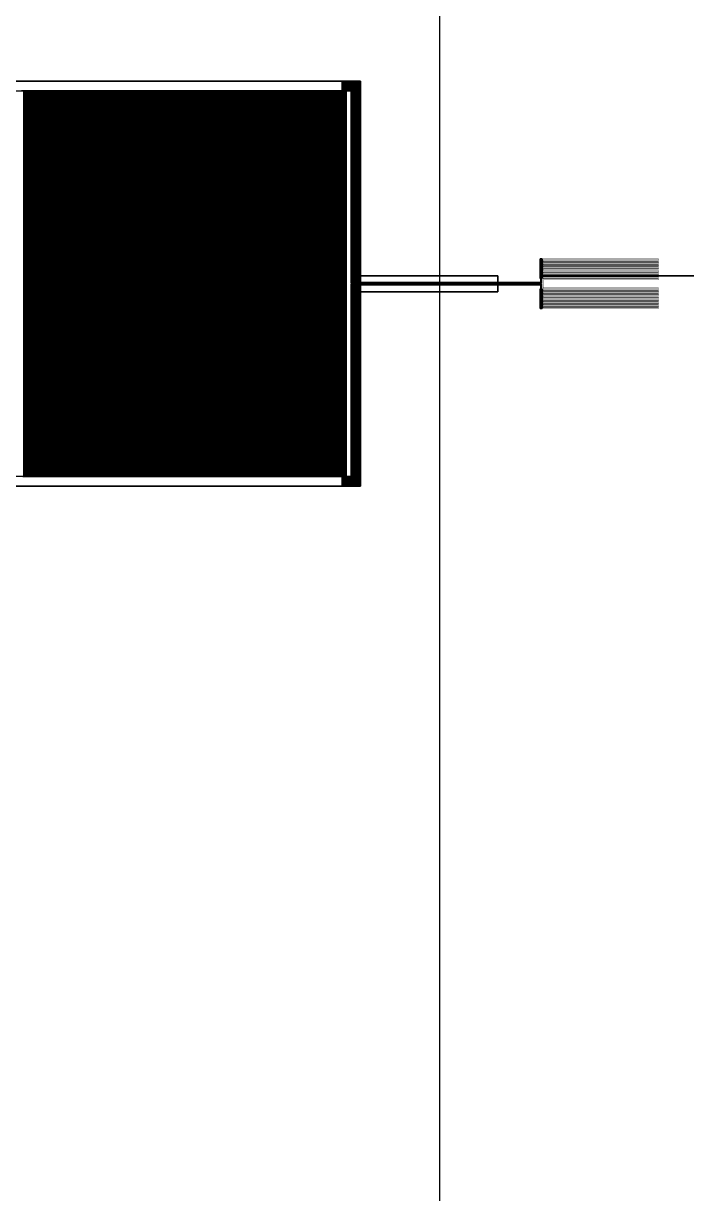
# Model space of a CAD drawing. Extents: x -11215 to 11250, y -11250 to 11250.
# Drawn here: x 3420 to 5144, y -6362 to -3324 of the extents above; entities that cross this region are included whole.
import ezdxf

# ---------------------------------------------------------------- set-up
doc = ezdxf.new("R2010")
doc.units = 0
doc.layers.get('0').update_dxf_attribs({"linetype": 'CONTINUOUS'})
doc.layers.add('CIF_ALUMINUM', color=7, linetype='CONTINUOUS')
doc.layers.add('CIF_NbWiring', color=7, linetype='CONTINUOUS')

# ---------------------------------------------------------------- blocks, each defined once
blk = doc.blocks.new('MS-Caps')
at = {"layer": 'CIF_NbWiring'}
for points in [[(288, -3549.75), (294, -3549.75), (294, -4549.75), (296, -4549.75), (296, -3549.75), (302, -3549.75), (302, -4549.75), (304, -4549.75), (304, -3549.75), (310, -3549.75), (310, -4549.75), (312, -4549.75), (312, -3549.75), (318, -3549.75), (318, -4549.75), (320, -4549.75), (320, -3549.75), (326, -3549.75), (326, -4549.75), (328, -4549.75), (328, -3549.75), (334, -3549.75), (334, -4549.75), (336, -4549.75), (336, -3549.75), (342, -3549.75), (342, -4549.75), (344, -4549.75), (344, -3549.75), (350, -3549.75), (350, -4549.75), (352, -4549.75), (352, -3549.75), (358, -3549.75), (358, -4549.75), (360, -4549.75), (360, -3549.75), (366, -3549.75), (366, -4549.75), (368, -4549.75), (368, -3549.75), (374, -3549.75), (374, -4549.75), (376, -4549.75), (376, -3549.75), (382, -3549.75), (382, -4549.75), (384, -4549.75), (384, -3549.75), (390, -3549.75), (390, -4549.75), (392, -4549.75), (392, -3549.75), (398, -3549.75), (398, -4549.75), (400, -4549.75), (400, -3549.75), (406, -3549.75), (406, -4549.75), (408, -4549.75), (408, -3549.75), (414, -3549.75), (414, -4549.75), (416, -4549.75), (416, -3549.75), (422, -3549.75), (422, -4549.75), (424, -4549.75), (424, -3549.75), (430, -3549.75), (430, -4549.75), (432, -4549.75), (432, -3549.75), (438, -3549.75), (438, -4549.75), (440, -4549.75), (440, -3549.75), (446, -3549.75), (446, -4549.75), (448, -4549.75), (448, -3549.75), (454, -3549.75), (454, -4549.75), (456, -4549.75), (456, -3549.75), (462, -3549.75), (462, -4549.75), (464, -4549.75), (464, -3549.75), (470, -3549.75), (470, -4549.75), (472, -4549.75), (472, -3549.75), (478, -3549.75), (478, -4549.75), (480, -4549.75), (480, -3549.75), (486, -3549.75), (486, -4549.75), (488, -4549.75), (488, -3549.75), (494, -3549.75), (494, -4549.75), (496, -4549.75), (496, -3549.75), (502, -3549.75), (502, -4549.75), (504, -4549.75), (504, -3549.75), (510, -3549.75), (510, -4549.75), (512, -4549.75), (512, -3549.75), (518, -3549.75), (518, -4549.75), (520, -4549.75), (520, -3549.75), (526, -3549.75), (526, -4549.75), (528, -4549.75), (528, -3549.75), (534, -3549.75), (534, -4549.75), (536, -4549.75), (536, -3549.75), (542, -3549.75), (542, -4549.75), (544, -4549.75), (544, -3549.75), (550, -3549.75), (550, -4549.75), (552, -4549.75), (552, -3549.75), (558, -3549.75), (558, -4549.75), (560, -4549.75), (560, -3549.75), (566, -3549.75), (566, -4549.75), (568, -4549.75), (568, -3549.75), (574, -3549.75), (574, -4549.75), (576, -4549.75), (576, -3549.75), (582, -3549.75), (582, -4549.75), (584, -4549.75), (584, -3549.75), (590, -3549.75), (590, -4549.75), (592, -4549.75), (592, -3549.75), (598, -3549.75), (598, -4549.75), (600, -4549.75), (600, -3549.75), (606, -3549.75), (606, -4549.75), (608, -4549.75), (608, -3549.75), (614, -3549.75), (614, -4549.75), (616, -4549.75), (616, -3549.75), (622, -3549.75), (622, -4549.75), (624, -4549.75), (624, -3549.75), (630, -3549.75), (630, -4549.75), (632, -4549.75), (632, -3549.75), (638, -3549.75), (638, -4549.75), (640, -4549.75), (640, -3549.75), (646, -3549.75), (646, -4549.75), (648, -4549.75), (648, -3549.75), (654, -3549.75), (654, -4549.75), (656, -4549.75), (656, -3549.75), (662, -3549.75), (662, -4549.75), (664, -4549.75), (664, -3549.75), (670, -3549.75), (670, -4549.75), (672, -4549.75), (672, -3549.75), (678, -3549.75), (678, -4549.75), (680, -4549.75), (680, -3549.75), (686, -3549.75), (686, -4549.75), (688, -4549.75), (688, -3549.75), (694, -3549.75), (694, -4549.75), (696, -4549.75), (696, -3549.75), (702, -3549.75), (702, -4549.75), (704, -4549.75), (704, -3549.75), (710, -3549.75), (710, -4549.75), (712, -4549.75), (712, -3549.75), (718, -3549.75), (718, -4549.75), (720, -4549.75), (720, -3549.75), (726, -3549.75), (726, -4549.75), (728, -4549.75), (728, -3549.75), (734, -3549.75), (734, -4549.75), (736, -4549.75), (736, -3549.75), (742, -3549.75), (742, -4549.75), (744, -4549.75), (744, -3549.75), (750, -3549.75), (750, -4549.75), (752, -4549.75), (752, -3549.75), (758, -3549.75), (758, -4549.75), (760, -4549.75), (760, -3549.75), (766, -3549.75), (766, -4549.75), (768, -4549.75), (768, -3549.75), (774, -3549.75), (774, -4549.75), (776, -4549.75), (776, -3549.75), (782, -3549.75), (782, -4549.75), (784, -4549.75), (784, -3549.75), (790, -3549.75), (790, -4549.75), (792, -4549.75), (792, -3549.75), (798, -3549.75), (798, -4549.75), (800, -4549.75), (800, -3549.75), (806, -3549.75), (806, -4549.75), (808, -4549.75), (808, -3549.75), (814, -3549.75), (814, -4549.75), (816, -4549.75), (816, -3549.75), (822, -3549.75), (822, -4549.75), (824, -4549.75), (824, -3549.75), (830, -3549.75), (830, -4549.75), (832, -4549.75), (832, -3549.75), (838, -3549.75), (838, -4549.75), (840, -4549.75), (840, -3549.75), (846, -3549.75), (846, -4549.75), (848, -4549.75), (848, -3549.75), (854, -3549.75), (854, -4549.75), (856, -4549.75), (856, -3549.75), (862, -3549.75), (862, -4549.75), (864, -4549.75), (864, -3549.75), (870, -3549.75), (870, -4549.75), (872, -4549.75), (872, -3549.75), (878, -3549.75), (878, -4549.75), (880, -4549.75), (880, -3549.75), (886, -3549.75), (886, -4549.75), (888, -4549.75), (888, -3549.75), (894, -3549.75), (894, -4549.75), (896, -4549.75), (896, -3549.75), (902, -3549.75), (902, -4549.75), (904, -4549.75), (904, -3549.75), (910, -3549.75), (910, -4549.75), (912, -4549.75), (912, -3549.75), (918, -3549.75), (918, -4549.75), (920, -4549.75), (920, -3549.75), (926, -3549.75), (926, -4549.75), (928, -4549.75), (928, -3549.75), (934, -3549.75), (934, -4549.75), (936, -4549.75), (936, -3549.75), (942, -3549.75), (942, -4549.75), (944, -4549.75), (944, -3549.75), (950, -3549.75), (950, -4549.75), (952, -4549.75), (952, -3549.75), (958, -3549.75), (958, -4549.75), (960, -4549.75), (960, -3549.75), (966, -3549.75), (966, -4549.75), (968, -4549.75), (968, -3549.75), (974, -3549.75), (974, -4549.75), (976, -4549.75), (976, -3549.75), (982, -3549.75), (982, -4549.75), (984, -4549.75), (984, -3549.75), (990, -3549.75), (990, -4549.75), (992, -4549.75), (992, -3549.75), (998, -3549.75), (998, -4549.75), (1000, -4549.75), (1000, -3549.75), (1006, -3549.75), (1006, -4549.75), (1008, -4549.75), (1008, -3549.75), (1014, -3549.75), (1014, -4549.75), (1016, -4549.75), (1016, -3549.75), (1022, -3549.75), (1022, -4549.75), (1024, -4549.75), (1024, -3549.75), (1030, -3549.75), (1030, -4549.75), (1032, -4549.75), (1032, -3549.75), (1038, -3549.75), (1038, -4549.75), (1040, -4549.75), (1040, -3549.75), (1046, -3549.75), (1046, -4549.75), (1048, -4549.75), (1048, -3549.75), (1054, -3549.75), (1054, -4549.75), (1056, -4549.75), (1056, -3549.75), (1062, -3549.75), (1062, -4549.75), (1064, -4549.75), (1064, -3549.75), (1070, -3549.75), (1070, -4549.75), (1072, -4549.75), (1072, -3549.75), (1078, -3549.75), (1078, -4549.75), (1080, -4549.75), (1080, -3549.75), (1086, -3549.75), (1086, -4549.75), (1088, -4549.75), (1088, -3549.75), (1094, -3549.75), (1094, -4549.75), (1096, -4549.75), (1096, -3549.75), (1102, -3549.75), (1102, -4549.75), (1104, -4549.75), (1104, -3549.75), (1110, -3549.75), (1110, -4549.75), (1112, -4549.75), (1112, -3549.75), (1118, -3549.75), (1118, -4549.75), (1120, -4549.75), (1120, -3549.75), (1126, -3549.75), (1126, -4549.75), (1128, -4549.75), (1128, -3549.75), (1144.5, -3549.75), (1144.5, -4049.5), (1169.5, -4049.5), (1169.5, -3524.75), (212, -3524.75)], [(-870, -4576.25), (1169.5, -4576.25), (1169.5, -4051.5), (1144.5, -4051.5), (1144.5, -4551.25), (1132, -4551.25), (1132, -3551.25), (1130, -3551.25), (1130, -4551.25), (1124, -4551.25), (1124, -3551.25), (1122, -3551.25), (1122, -4551.25), (1116, -4551.25), (1116, -3551.25), (1114, -3551.25), (1114, -4551.25), (1108, -4551.25), (1108, -3551.25), (1106, -3551.25), (1106, -4551.25), (1100, -4551.25), (1100, -3551.25), (1098, -3551.25), (1098, -4551.25), (1092, -4551.25), (1092, -3551.25), (1090, -3551.25), (1090, -4551.25), (1084, -4551.25), (1084, -3551.25), (1082, -3551.25), (1082, -4551.25), (1076, -4551.25), (1076, -3551.25), (1074, -3551.25), (1074, -4551.25), (1068, -4551.25), (1068, -3551.25), (1066, -3551.25), (1066, -4551.25), (1060, -4551.25), (1060, -3551.25), (1058, -3551.25), (1058, -4551.25), (1052, -4551.25), (1052, -3551.25), (1050, -3551.25), (1050, -4551.25), (1044, -4551.25), (1044, -3551.25), (1042, -3551.25), (1042, -4551.25), (1036, -4551.25), (1036, -3551.25), (1034, -3551.25), (1034, -4551.25), (1028, -4551.25), (1028, -3551.25), (1026, -3551.25), (1026, -4551.25), (1020, -4551.25), (1020, -3551.25), (1018, -3551.25), (1018, -4551.25), (1012, -4551.25), (1012, -3551.25), (1010, -3551.25), (1010, -4551.25), (1004, -4551.25), (1004, -3551.25), (1002, -3551.25), (1002, -4551.25), (996, -4551.25), (996, -3551.25), (994, -3551.25), (994, -4551.25), (988, -4551.25), (988, -3551.25), (986, -3551.25), (986, -4551.25), (980, -4551.25), (980, -3551.25), (978, -3551.25), (978, -4551.25), (972, -4551.25), (972, -3551.25), (970, -3551.25), (970, -4551.25), (964, -4551.25), (964, -3551.25), (962, -3551.25), (962, -4551.25), (956, -4551.25), (956, -3551.25), (954, -3551.25), (954, -4551.25), (948, -4551.25), (948, -3551.25), (946, -3551.25), (946, -4551.25), (940, -4551.25), (940, -3551.25), (938, -3551.25), (938, -4551.25), (932, -4551.25), (932, -3551.25), (930, -3551.25), (930, -4551.25), (924, -4551.25), (924, -3551.25), (922, -3551.25), (922, -4551.25), (916, -4551.25), (916, -3551.25), (914, -3551.25), (914, -4551.25), (908, -4551.25), (908, -3551.25), (906, -3551.25), (906, -4551.25), (900, -4551.25), (900, -3551.25), (898, -3551.25), (898, -4551.25), (892, -4551.25), (892, -3551.25), (890, -3551.25), (890, -4551.25), (884, -4551.25), (884, -3551.25), (882, -3551.25), (882, -4551.25), (876, -4551.25), (876, -3551.25), (874, -3551.25), (874, -4551.25), (868, -4551.25), (868, -3551.25), (866, -3551.25), (866, -4551.25), (860, -4551.25), (860, -3551.25), (858, -3551.25), (858, -4551.25), (852, -4551.25), (852, -3551.25), (850, -3551.25), (850, -4551.25), (844, -4551.25), (844, -3551.25), (842, -3551.25), (842, -4551.25), (836, -4551.25), (836, -3551.25), (834, -3551.25), (834, -4551.25), (828, -4551.25), (828, -3551.25), (826, -3551.25), (826, -4551.25), (820, -4551.25), (820, -3551.25), (818, -3551.25), (818, -4551.25), (812, -4551.25), (812, -3551.25), (810, -3551.25), (810, -4551.25), (804, -4551.25), (804, -3551.25), (802, -3551.25), (802, -4551.25), (796, -4551.25), (796, -3551.25), (794, -3551.25), (794, -4551.25), (788, -4551.25), (788, -3551.25), (786, -3551.25), (786, -4551.25), (780, -4551.25), (780, -3551.25), (778, -3551.25), (778, -4551.25), (772, -4551.25), (772, -3551.25), (770, -3551.25), (770, -4551.25), (764, -4551.25), (764, -3551.25), (762, -3551.25), (762, -4551.25), (756, -4551.25), (756, -3551.25), (754, -3551.25), (754, -4551.25), (748, -4551.25), (748, -3551.25), (746, -3551.25), (746, -4551.25), (740, -4551.25), (740, -3551.25), (738, -3551.25), (738, -4551.25), (732, -4551.25), (732, -3551.25), (730, -3551.25), (730, -4551.25), (724, -4551.25), (724, -3551.25), (722, -3551.25), (722, -4551.25), (716, -4551.25), (716, -3551.25), (714, -3551.25), (714, -4551.25), (708, -4551.25), (708, -3551.25), (706, -3551.25), (706, -4551.25), (700, -4551.25), (700, -3551.25), (698, -3551.25), (698, -4551.25), (692, -4551.25), (692, -3551.25), (690, -3551.25), (690, -4551.25), (684, -4551.25), (684, -3551.25), (682, -3551.25), (682, -4551.25), (676, -4551.25), (676, -3551.25), (674, -3551.25), (674, -4551.25), (668, -4551.25), (668, -3551.25), (666, -3551.25), (666, -4551.25), (660, -4551.25), (660, -3551.25), (658, -3551.25), (658, -4551.25), (652, -4551.25), (652, -3551.25), (650, -3551.25), (650, -4551.25), (644, -4551.25), (644, -3551.25), (642, -3551.25), (642, -4551.25), (636, -4551.25), (636, -3551.25), (634, -3551.25), (634, -4551.25), (628, -4551.25), (628, -3551.25), (626, -3551.25), (626, -4551.25), (620, -4551.25), (620, -3551.25), (618, -3551.25), (618, -4551.25), (612, -4551.25), (612, -3551.25), (610, -3551.25), (610, -4551.25), (604, -4551.25), (604, -3551.25), (602, -3551.25), (602, -4551.25), (596, -4551.25), (596, -3551.25), (594, -3551.25), (594, -4551.25), (588, -4551.25), (588, -3551.25), (586, -3551.25), (586, -4551.25), (580, -4551.25), (580, -3551.25), (578, -3551.25), (578, -4551.25), (572, -4551.25), (572, -3551.25), (570, -3551.25), (570, -4551.25), (564, -4551.25), (564, -3551.25), (562, -3551.25), (562, -4551.25), (556, -4551.25), (556, -3551.25), (554, -3551.25), (554, -4551.25), (548, -4551.25), (548, -3551.25), (546, -3551.25), (546, -4551.25), (540, -4551.25), (540, -3551.25), (538, -3551.25), (538, -4551.25), (532, -4551.25), (532, -3551.25), (530, -3551.25), (530, -4551.25), (524, -4551.25), (524, -3551.25), (522, -3551.25), (522, -4551.25), (516, -4551.25), (516, -3551.25), (514, -3551.25), (514, -4551.25), (508, -4551.25), (508, -3551.25), (506, -3551.25), (506, -4551.25), (500, -4551.25), (500, -3551.25), (498, -3551.25), (498, -4551.25), (492, -4551.25), (492, -3551.25), (490, -3551.25), (490, -4551.25), (484, -4551.25), (484, -3551.25), (482, -3551.25), (482, -4551.25), (476, -4551.25), (476, -3551.25), (474, -3551.25), (474, -4551.25), (468, -4551.25), (468, -3551.25), (466, -3551.25), (466, -4551.25), (460, -4551.25), (460, -3551.25), (458, -3551.25), (458, -4551.25), (452, -4551.25), (452, -3551.25), (450, -3551.25), (450, -4551.25), (444, -4551.25), (444, -3551.25), (442, -3551.25), (442, -4551.25), (436, -4551.25), (436, -3551.25), (434, -3551.25), (434, -4551.25), (428, -4551.25), (428, -3551.25), (426, -3551.25), (426, -4551.25), (420, -4551.25), (420, -3551.25), (418, -3551.25), (418, -4551.25), (412, -4551.25), (412, -3551.25), (410, -3551.25), (410, -4551.25), (404, -4551.25), (404, -3551.25), (402, -3551.25), (402, -4551.25), (396, -4551.25), (396, -3551.25), (394, -3551.25), (394, -4551.25), (388, -4551.25), (388, -3551.25), (386, -3551.25), (386, -4551.25), (380, -4551.25), (380, -3551.25), (378, -3551.25), (378, -4551.25), (372, -4551.25), (372, -3551.25), (370, -3551.25), (370, -4551.25), (364, -4551.25), (364, -3551.25), (362, -3551.25), (362, -4551.25), (356, -4551.25), (356, -3551.25), (354, -3551.25), (354, -4551.25), (348, -4551.25), (348, -3551.25), (346, -3551.25), (346, -4551.25), (340, -4551.25), (340, -3551.25), (338, -3551.25), (338, -4551.25), (332, -4551.25), (332, -3551.25), (330, -3551.25), (330, -4551.25), (324, -4551.25), (324, -3551.25), (322, -3551.25), (322, -4551.25), (316, -4551.25), (316, -3551.25), (314, -3551.25), (314, -4551.25), (308, -4551.25), (308, -3551.25), (306, -3551.25), (306, -4551.25), (300, -4551.25), (300, -3551.25), (298, -3551.25), (298, -4551.25), (292, -4551.25)]]:
    blk.add_lwpolyline(points, dxfattribs=at)
blk = doc.blocks.new('MS-Caps_r')
at = {"layer": 'CIF_NbWiring'}
for points in [[(1375, -8800), (1375, 8800)], [(212, -3524.75), (1169.5, -3524.75), (1169.5, -4049.5), (1144.5, -4049.5), (1144.5, -3549.75), (1128, -3549.75), (1128, -4549.75), (1126, -4549.75), (1126, -3549.75), (1120, -3549.75), (1120, -4549.75), (1118, -4549.75), (1118, -3549.75), (1112, -3549.75), (1112, -4549.75), (1110, -4549.75), (1110, -3549.75), (1104, -3549.75), (1104, -4549.75), (1102, -4549.75), (1102, -3549.75), (1096, -3549.75), (1096, -4549.75), (1094, -4549.75), (1094, -3549.75), (1088, -3549.75), (1088, -4549.75), (1086, -4549.75), (1086, -3549.75), (1080, -3549.75), (1080, -4549.75), (1078, -4549.75), (1078, -3549.75), (1072, -3549.75), (1072, -4549.75), (1070, -4549.75), (1070, -3549.75), (1064, -3549.75), (1064, -4549.75), (1062, -4549.75), (1062, -3549.75), (1056, -3549.75), (1056, -4549.75), (1054, -4549.75), (1054, -3549.75), (1048, -3549.75), (1048, -4549.75), (1046, -4549.75), (1046, -3549.75), (1040, -3549.75), (1040, -4549.75), (1038, -4549.75), (1038, -3549.75), (1032, -3549.75), (1032, -4549.75), (1030, -4549.75), (1030, -3549.75), (1024, -3549.75), (1024, -4549.75), (1022, -4549.75), (1022, -3549.75), (1016, -3549.75), (1016, -4549.75), (1014, -4549.75), (1014, -3549.75), (1008, -3549.75), (1008, -4549.75), (1006, -4549.75), (1006, -3549.75), (1000, -3549.75), (1000, -4549.75), (998, -4549.75), (998, -3549.75), (992, -3549.75), (992, -4549.75), (990, -4549.75), (990, -3549.75), (984, -3549.75), (984, -4549.75), (982, -4549.75), (982, -3549.75), (976, -3549.75), (976, -4549.75), (974, -4549.75), (974, -3549.75), (968, -3549.75), (968, -4549.75), (966, -4549.75), (966, -3549.75), (960, -3549.75), (960, -4549.75), (958, -4549.75), (958, -3549.75), (952, -3549.75), (952, -4549.75), (950, -4549.75), (950, -3549.75), (944, -3549.75), (944, -4549.75), (942, -4549.75), (942, -3549.75), (936, -3549.75), (936, -4549.75), (934, -4549.75), (934, -3549.75), (928, -3549.75), (928, -4549.75), (926, -4549.75), (926, -3549.75), (920, -3549.75), (920, -4549.75), (918, -4549.75), (918, -3549.75), (912, -3549.75), (912, -4549.75), (910, -4549.75), (910, -3549.75), (904, -3549.75), (904, -4549.75), (902, -4549.75), (902, -3549.75), (896, -3549.75), (896, -4549.75), (894, -4549.75), (894, -3549.75), (888, -3549.75), (888, -4549.75), (886, -4549.75), (886, -3549.75), (880, -3549.75), (880, -4549.75), (878, -4549.75), (878, -3549.75), (872, -3549.75), (872, -4549.75), (870, -4549.75), (870, -3549.75), (864, -3549.75), (864, -4549.75), (862, -4549.75), (862, -3549.75), (856, -3549.75), (856, -4549.75), (854, -4549.75), (854, -3549.75), (848, -3549.75), (848, -4549.75), (846, -4549.75), (846, -3549.75), (840, -3549.75), (840, -4549.75), (838, -4549.75), (838, -3549.75), (832, -3549.75), (832, -4549.75), (830, -4549.75), (830, -3549.75), (824, -3549.75), (824, -4549.75), (822, -4549.75), (822, -3549.75), (816, -3549.75), (816, -4549.75), (814, -4549.75), (814, -3549.75), (808, -3549.75), (808, -4549.75), (806, -4549.75), (806, -3549.75), (800, -3549.75), (800, -4549.75), (798, -4549.75), (798, -3549.75), (792, -3549.75), (792, -4549.75), (790, -4549.75), (790, -3549.75), (784, -3549.75), (784, -4549.75), (782, -4549.75), (782, -3549.75), (776, -3549.75), (776, -4549.75), (774, -4549.75), (774, -3549.75), (768, -3549.75), (768, -4549.75), (766, -4549.75), (766, -3549.75), (760, -3549.75), (760, -4549.75), (758, -4549.75), (758, -3549.75), (752, -3549.75), (752, -4549.75), (750, -4549.75), (750, -3549.75), (744, -3549.75), (744, -4549.75), (742, -4549.75), (742, -3549.75), (736, -3549.75), (736, -4549.75), (734, -4549.75), (734, -3549.75), (728, -3549.75), (728, -4549.75), (726, -4549.75), (726, -3549.75), (720, -3549.75), (720, -4549.75), (718, -4549.75), (718, -3549.75), (712, -3549.75), (712, -4549.75), (710, -4549.75), (710, -3549.75), (704, -3549.75), (704, -4549.75), (702, -4549.75), (702, -3549.75), (696, -3549.75), (696, -4549.75), (694, -4549.75), (694, -3549.75), (688, -3549.75), (688, -4549.75), (686, -4549.75), (686, -3549.75), (680, -3549.75), (680, -4549.75), (678, -4549.75), (678, -3549.75), (672, -3549.75), (672, -4549.75), (670, -4549.75), (670, -3549.75), (664, -3549.75), (664, -4549.75), (662, -4549.75), (662, -3549.75), (656, -3549.75), (656, -4549.75), (654, -4549.75), (654, -3549.75), (648, -3549.75), (648, -4549.75), (646, -4549.75), (646, -3549.75), (640, -3549.75), (640, -4549.75), (638, -4549.75), (638, -3549.75), (632, -3549.75), (632, -4549.75), (630, -4549.75), (630, -3549.75), (624, -3549.75), (624, -4549.75), (622, -4549.75), (622, -3549.75), (616, -3549.75), (616, -4549.75), (614, -4549.75), (614, -3549.75), (608, -3549.75), (608, -4549.75), (606, -4549.75), (606, -3549.75), (600, -3549.75), (600, -4549.75), (598, -4549.75), (598, -3549.75), (592, -3549.75), (592, -4549.75), (590, -4549.75), (590, -3549.75), (584, -3549.75), (584, -4549.75), (582, -4549.75), (582, -3549.75), (576, -3549.75), (576, -4549.75), (574, -4549.75), (574, -3549.75), (568, -3549.75), (568, -4549.75), (566, -4549.75), (566, -3549.75), (560, -3549.75), (560, -4549.75), (558, -4549.75), (558, -3549.75), (552, -3549.75), (552, -4549.75), (550, -4549.75), (550, -3549.75), (544, -3549.75), (544, -4549.75), (542, -4549.75), (542, -3549.75), (536, -3549.75), (536, -4549.75), (534, -4549.75), (534, -3549.75), (528, -3549.75), (528, -4549.75), (526, -4549.75), (526, -3549.75), (520, -3549.75), (520, -4549.75), (518, -4549.75), (518, -3549.75), (512, -3549.75), (512, -4549.75), (510, -4549.75), (510, -3549.75), (504, -3549.75), (504, -4549.75), (502, -4549.75), (502, -3549.75), (496, -3549.75), (496, -4549.75), (494, -4549.75), (494, -3549.75), (488, -3549.75), (488, -4549.75), (486, -4549.75), (486, -3549.75), (480, -3549.75), (480, -4549.75), (478, -4549.75), (478, -3549.75), (472, -3549.75), (472, -4549.75), (470, -4549.75), (470, -3549.75), (464, -3549.75), (464, -4549.75), (462, -4549.75), (462, -3549.75), (456, -3549.75), (456, -4549.75), (454, -4549.75), (454, -3549.75), (448, -3549.75), (448, -4549.75), (446, -4549.75), (446, -3549.75), (440, -3549.75), (440, -4549.75), (438, -4549.75), (438, -3549.75), (432, -3549.75), (432, -4549.75), (430, -4549.75), (430, -3549.75), (424, -3549.75), (424, -4549.75), (422, -4549.75), (422, -3549.75), (416, -3549.75), (416, -4549.75), (414, -4549.75), (414, -3549.75), (408, -3549.75), (408, -4549.75), (406, -4549.75), (406, -3549.75), (400, -3549.75), (400, -4549.75), (398, -4549.75), (398, -3549.75), (392, -3549.75), (392, -4549.75), (390, -4549.75), (390, -3549.75), (384, -3549.75), (384, -4549.75), (382, -4549.75), (382, -3549.75), (376, -3549.75), (376, -4549.75), (374, -4549.75), (374, -3549.75), (368, -3549.75), (368, -4549.75), (366, -4549.75), (366, -3549.75), (360, -3549.75), (360, -4549.75), (358, -4549.75), (358, -3549.75), (352, -3549.75), (352, -4549.75), (350, -4549.75), (350, -3549.75), (344, -3549.75), (344, -4549.75), (342, -4549.75), (342, -3549.75), (336, -3549.75), (336, -4549.75), (334, -4549.75), (334, -3549.75), (328, -3549.75), (328, -4549.75), (326, -4549.75), (326, -3549.75), (320, -3549.75), (320, -4549.75), (318, -4549.75), (318, -3549.75), (312, -3549.75), (312, -4549.75), (310, -4549.75), (310, -3549.75), (304, -3549.75), (304, -4549.75), (302, -4549.75), (302, -3549.75), (296, -3549.75), (296, -4549.75), (294, -4549.75), (294, -3549.75), (288, -3549.75)], [(292, -4551.25), (298, -4551.25), (298, -3551.25), (300, -3551.25), (300, -4551.25), (306, -4551.25), (306, -3551.25), (308, -3551.25), (308, -4551.25), (314, -4551.25), (314, -3551.25), (316, -3551.25), (316, -4551.25), (322, -4551.25), (322, -3551.25), (324, -3551.25), (324, -4551.25), (330, -4551.25), (330, -3551.25), (332, -3551.25), (332, -4551.25), (338, -4551.25), (338, -3551.25), (340, -3551.25), (340, -4551.25), (346, -4551.25), (346, -3551.25), (348, -3551.25), (348, -4551.25), (354, -4551.25), (354, -3551.25), (356, -3551.25), (356, -4551.25), (362, -4551.25), (362, -3551.25), (364, -3551.25), (364, -4551.25), (370, -4551.25), (370, -3551.25), (372, -3551.25), (372, -4551.25), (378, -4551.25), (378, -3551.25), (380, -3551.25), (380, -4551.25), (386, -4551.25), (386, -3551.25), (388, -3551.25), (388, -4551.25), (394, -4551.25), (394, -3551.25), (396, -3551.25), (396, -4551.25), (402, -4551.25), (402, -3551.25), (404, -3551.25), (404, -4551.25), (410, -4551.25), (410, -3551.25), (412, -3551.25), (412, -4551.25), (418, -4551.25), (418, -3551.25), (420, -3551.25), (420, -4551.25), (426, -4551.25), (426, -3551.25), (428, -3551.25), (428, -4551.25), (434, -4551.25), (434, -3551.25), (436, -3551.25), (436, -4551.25), (442, -4551.25), (442, -3551.25), (444, -3551.25), (444, -4551.25), (450, -4551.25), (450, -3551.25), (452, -3551.25), (452, -4551.25), (458, -4551.25), (458, -3551.25), (460, -3551.25), (460, -4551.25), (466, -4551.25), (466, -3551.25), (468, -3551.25), (468, -4551.25), (474, -4551.25), (474, -3551.25), (476, -3551.25), (476, -4551.25), (482, -4551.25), (482, -3551.25), (484, -3551.25), (484, -4551.25), (490, -4551.25), (490, -3551.25), (492, -3551.25), (492, -4551.25), (498, -4551.25), (498, -3551.25), (500, -3551.25), (500, -4551.25), (506, -4551.25), (506, -3551.25), (508, -3551.25), (508, -4551.25), (514, -4551.25), (514, -3551.25), (516, -3551.25), (516, -4551.25), (522, -4551.25), (522, -3551.25), (524, -3551.25), (524, -4551.25), (530, -4551.25), (530, -3551.25), (532, -3551.25), (532, -4551.25), (538, -4551.25), (538, -3551.25), (540, -3551.25), (540, -4551.25), (546, -4551.25), (546, -3551.25), (548, -3551.25), (548, -4551.25), (554, -4551.25), (554, -3551.25), (556, -3551.25), (556, -4551.25), (562, -4551.25), (562, -3551.25), (564, -3551.25), (564, -4551.25), (570, -4551.25), (570, -3551.25), (572, -3551.25), (572, -4551.25), (578, -4551.25), (578, -3551.25), (580, -3551.25), (580, -4551.25), (586, -4551.25), (586, -3551.25), (588, -3551.25), (588, -4551.25), (594, -4551.25), (594, -3551.25), (596, -3551.25), (596, -4551.25), (602, -4551.25), (602, -3551.25), (604, -3551.25), (604, -4551.25), (610, -4551.25), (610, -3551.25), (612, -3551.25), (612, -4551.25), (618, -4551.25), (618, -3551.25), (620, -3551.25), (620, -4551.25), (626, -4551.25), (626, -3551.25), (628, -3551.25), (628, -4551.25), (634, -4551.25), (634, -3551.25), (636, -3551.25), (636, -4551.25), (642, -4551.25), (642, -3551.25), (644, -3551.25), (644, -4551.25), (650, -4551.25), (650, -3551.25), (652, -3551.25), (652, -4551.25), (658, -4551.25), (658, -3551.25), (660, -3551.25), (660, -4551.25), (666, -4551.25), (666, -3551.25), (668, -3551.25), (668, -4551.25), (674, -4551.25), (674, -3551.25), (676, -3551.25), (676, -4551.25), (682, -4551.25), (682, -3551.25), (684, -3551.25), (684, -4551.25), (690, -4551.25), (690, -3551.25), (692, -3551.25), (692, -4551.25), (698, -4551.25), (698, -3551.25), (700, -3551.25), (700, -4551.25), (706, -4551.25), (706, -3551.25), (708, -3551.25), (708, -4551.25), (714, -4551.25), (714, -3551.25), (716, -3551.25), (716, -4551.25), (722, -4551.25), (722, -3551.25), (724, -3551.25), (724, -4551.25), (730, -4551.25), (730, -3551.25), (732, -3551.25), (732, -4551.25), (738, -4551.25), (738, -3551.25), (740, -3551.25), (740, -4551.25), (746, -4551.25), (746, -3551.25), (748, -3551.25), (748, -4551.25), (754, -4551.25), (754, -3551.25), (756, -3551.25), (756, -4551.25), (762, -4551.25), (762, -3551.25), (764, -3551.25), (764, -4551.25), (770, -4551.25), (770, -3551.25), (772, -3551.25), (772, -4551.25), (778, -4551.25), (778, -3551.25), (780, -3551.25), (780, -4551.25), (786, -4551.25), (786, -3551.25), (788, -3551.25), (788, -4551.25), (794, -4551.25), (794, -3551.25), (796, -3551.25), (796, -4551.25), (802, -4551.25), (802, -3551.25), (804, -3551.25), (804, -4551.25), (810, -4551.25), (810, -3551.25), (812, -3551.25), (812, -4551.25), (818, -4551.25), (818, -3551.25), (820, -3551.25), (820, -4551.25), (826, -4551.25), (826, -3551.25), (828, -3551.25), (828, -4551.25), (834, -4551.25), (834, -3551.25), (836, -3551.25), (836, -4551.25), (842, -4551.25), (842, -3551.25), (844, -3551.25), (844, -4551.25), (850, -4551.25), (850, -3551.25), (852, -3551.25), (852, -4551.25), (858, -4551.25), (858, -3551.25), (860, -3551.25), (860, -4551.25), (866, -4551.25), (866, -3551.25), (868, -3551.25), (868, -4551.25), (874, -4551.25), (874, -3551.25), (876, -3551.25), (876, -4551.25), (882, -4551.25), (882, -3551.25), (884, -3551.25), (884, -4551.25), (890, -4551.25), (890, -3551.25), (892, -3551.25), (892, -4551.25), (898, -4551.25), (898, -3551.25), (900, -3551.25), (900, -4551.25), (906, -4551.25), (906, -3551.25), (908, -3551.25), (908, -4551.25), (914, -4551.25), (914, -3551.25), (916, -3551.25), (916, -4551.25), (922, -4551.25), (922, -3551.25), (924, -3551.25), (924, -4551.25), (930, -4551.25), (930, -3551.25), (932, -3551.25), (932, -4551.25), (938, -4551.25), (938, -3551.25), (940, -3551.25), (940, -4551.25), (946, -4551.25), (946, -3551.25), (948, -3551.25), (948, -4551.25), (954, -4551.25), (954, -3551.25), (956, -3551.25), (956, -4551.25), (962, -4551.25), (962, -3551.25), (964, -3551.25), (964, -4551.25), (970, -4551.25), (970, -3551.25), (972, -3551.25), (972, -4551.25), (978, -4551.25), (978, -3551.25), (980, -3551.25), (980, -4551.25), (986, -4551.25), (986, -3551.25), (988, -3551.25), (988, -4551.25), (994, -4551.25), (994, -3551.25), (996, -3551.25), (996, -4551.25), (1002, -4551.25), (1002, -3551.25), (1004, -3551.25), (1004, -4551.25), (1010, -4551.25), (1010, -3551.25), (1012, -3551.25), (1012, -4551.25), (1018, -4551.25), (1018, -3551.25), (1020, -3551.25), (1020, -4551.25), (1026, -4551.25), (1026, -3551.25), (1028, -3551.25), (1028, -4551.25), (1034, -4551.25), (1034, -3551.25), (1036, -3551.25), (1036, -4551.25), (1042, -4551.25), (1042, -3551.25), (1044, -3551.25), (1044, -4551.25), (1050, -4551.25), (1050, -3551.25), (1052, -3551.25), (1052, -4551.25), (1058, -4551.25), (1058, -3551.25), (1060, -3551.25), (1060, -4551.25), (1066, -4551.25), (1066, -3551.25), (1068, -3551.25), (1068, -4551.25), (1074, -4551.25), (1074, -3551.25), (1076, -3551.25), (1076, -4551.25), (1082, -4551.25), (1082, -3551.25), (1084, -3551.25), (1084, -4551.25), (1090, -4551.25), (1090, -3551.25), (1092, -3551.25), (1092, -4551.25), (1098, -4551.25), (1098, -3551.25), (1100, -3551.25), (1100, -4551.25), (1106, -4551.25), (1106, -3551.25), (1108, -3551.25), (1108, -4551.25), (1114, -4551.25), (1114, -3551.25), (1116, -3551.25), (1116, -4551.25), (1122, -4551.25), (1122, -3551.25), (1124, -3551.25), (1124, -4551.25), (1130, -4551.25), (1130, -3551.25), (1132, -3551.25), (1132, -4551.25), (1144.5, -4551.25), (1144.5, -4051.5), (1169.5, -4051.5), (1169.5, -4576.25), (-870, -4576.25)]]:
    blk.add_lwpolyline(points, dxfattribs=at)
blk = doc.blocks.new('MS-Feeds_r')
at = {"layer": 'CIF_NbWiring'}
blk.add_lwpolyline([(381, -3979), (-481.5, -3979), (-481.5, -3986.5), (-483, -3986.5), (-483, -3999), (-967, -3999), (-967, -4001), (-483, -4001), (-483, -4013.5), (-481.5, -4013.5), (-481.5, -4064.5), (-486.5, -4064.5), (-486.5, -4013.5), (-485, -4013.5), (-485, -4003), (-597, -4003), (-597, -4021), (-967, -4021), (-967, -3979), (-597, -3979), (-597, -3997), (-485, -3997), (-485, -3986.5), (-486.5, -3986.5), (-486.5, -3935.5), (-481.5, -3935.5), (-481.5, -3979), (4750, -3979)], dxfattribs=at)
blk = doc.blocks.new('MS-Feeds')
at = {"layer": 'CIF_NbWiring'}
for points in [[(-967, -3999), (-483, -3999), (-483, -3986.5), (-481.5, -3986.5), (-481.5, -3935.5), (-486.5, -3935.5), (-486.5, -3986.5), (-485, -3986.5), (-485, -3997), (-967, -3997)], [(-967, -3999), (-597, -3999), (-597, -3979), (-967, -3979)], [(-967, -4003), (-485, -4003), (-485, -4013.5), (-486.5, -4013.5), (-486.5, -4064.5), (-481.5, -4064.5), (-481.5, -4013.5), (-483, -4013.5), (-483, -4001), (-967, -4001)], [(-967, -4021), (-597, -4021), (-597, -4001), (-967, -4001)]]:
    blk.add_lwpolyline(points, close=True, dxfattribs=at)

msp = doc.modelspace()

# ---------------------------------------------------------------- linework, layer by layer
at = {"layer": 'CIF_ALUMINUM', "const_width": 1}
for points in [[(4771.5, -3935.5), (4764.5, -3935.5)], [(4770.5, -3989.5), (5071, -3989.5), (5071, -3987.5), (4771, -3987.5), (4771, -3985.5), (5071, -3985.5), (5071, -3983.5), (4771, -3983.5), (4771, -3981.5), (5071, -3981.5), (5071, -3979.5), (4771, -3979.5), (4771, -3977.5), (5071, -3977.5), (5071, -3975.5), (4771, -3975.5), (4771, -3973.5), (5071, -3973.5), (5071, -3971.5), (4771, -3971.5), (4771, -3969.5), (5071, -3969.5), (5071, -3967.5), (4771, -3967.5), (4771, -3965.5), (5071, -3965.5), (5071, -3963.5), (4771, -3963.5), (4771, -3961.5), (5071, -3961.5), (5071, -3959.5), (4771, -3959.5), (4771, -3957.5), (5071, -3957.5), (5071, -3955.5), (4771, -3955.5), (4771, -3953.5), (5071, -3953.5), (5071, -3951.5), (4771, -3951.5), (4771, -3949.5), (5071, -3949.5), (5071, -3947.5), (4771, -3947.5), (4771, -3945.5), (5071, -3945.5), (5071, -3943.5), (4771, -3943.5), (4771, -3941.5), (5071, -3941.5), (5071, -3939.5), (4771, -3939.5), (4771, -3937.5), (5071, -3937.5), (5071, -3935.5), (4770.5, -3935.5)], [(4770.5, -4010.5), (5071, -4010.5), (5071, -4012.5), (4771, -4012.5), (4771, -4014.5), (5071, -4014.5), (5071, -4016.5), (4771, -4016.5), (4771, -4018.5), (5071, -4018.5), (5071, -4020.5), (4771, -4020.5), (4771, -4022.5), (5071, -4022.5), (5071, -4024.5), (4771, -4024.5), (4771, -4026.5), (5071, -4026.5), (5071, -4028.5), (4771, -4028.5), (4771, -4030.5), (5071, -4030.5), (5071, -4032.5), (4771, -4032.5), (4771, -4034.5), (5071, -4034.5), (5071, -4036.5), (4771, -4036.5), (4771, -4038.5), (5071, -4038.5), (5071, -4040.5), (4771, -4040.5), (4771, -4042.5), (5071, -4042.5), (5071, -4044.5), (4771, -4044.5), (4771, -4046.5), (5071, -4046.5), (5071, -4048.5), (4771, -4048.5), (4771, -4050.5), (5071, -4050.5), (5071, -4052.5), (4771, -4052.5), (4771, -4054.5), (5071, -4054.5), (5071, -4056.5), (4771, -4056.5), (4771, -4058.5), (5071, -4058.5), (5071, -4060.5), (4771, -4060.5), (4771, -4062.5), (5071, -4062.5), (5071, -4064.5), (4770.5, -4064.5)], [(4771, -3989), (4771, -4011)], [(4771.5, -4064.5), (4764.5, -4064.5)]]:
    msp.add_lwpolyline(points, dxfattribs=at)
at = {"layer": 'CIF_ALUMINUM'}
for points in [[(4764.5, -3985.5), (4767.5, -3985.5), (4767.5, -3935.5), (4764.5, -3935.5)], [(4764.5, -4064.5), (4767.5, -4064.5), (4767.5, -4014.5), (4764.5, -4014.5)]]:
    msp.add_lwpolyline(points, close=True, dxfattribs=at)
at = {"layer": 'CIF_NbWiring'}
for points in [[(2257, -3499.25), (4259, -3499.25), (4259, -3474.25), (2257, -3474.25)], [(3421, -4499.25), (3423, -4499.25), (3423, -3499.25), (3421, -3499.25)], [(3425, -4500.75), (3427, -4500.75), (3427, -3500.75), (3425, -3500.75)], [(3429, -4499.25), (3431, -4499.25), (3431, -3499.25), (3429, -3499.25)], [(3433, -4500.75), (3435, -4500.75), (3435, -3500.75), (3433, -3500.75)], [(3437, -4499.25), (3439, -4499.25), (3439, -3499.25), (3437, -3499.25)], [(3441, -4500.75), (3443, -4500.75), (3443, -3500.75), (3441, -3500.75)], [(3445, -4499.25), (3447, -4499.25), (3447, -3499.25), (3445, -3499.25)], [(3449, -4500.75), (3451, -4500.75), (3451, -3500.75), (3449, -3500.75)], [(3453, -4499.25), (3455, -4499.25), (3455, -3499.25), (3453, -3499.25)], [(3457, -4500.75), (3459, -4500.75), (3459, -3500.75), (3457, -3500.75)], [(3461, -4499.25), (3463, -4499.25), (3463, -3499.25), (3461, -3499.25)], [(3465, -4500.75), (3467, -4500.75), (3467, -3500.75), (3465, -3500.75)], [(3469, -4499.25), (3471, -4499.25), (3471, -3499.25), (3469, -3499.25)], [(3473, -4500.75), (3475, -4500.75), (3475, -3500.75), (3473, -3500.75)], [(3477, -4499.25), (3479, -4499.25), (3479, -3499.25), (3477, -3499.25)], [(3481, -4500.75), (3483, -4500.75), (3483, -3500.75), (3481, -3500.75)], [(3485, -4499.25), (3487, -4499.25), (3487, -3499.25), (3485, -3499.25)], [(3489, -4500.75), (3491, -4500.75), (3491, -3500.75), (3489, -3500.75)], [(3493, -4499.25), (3495, -4499.25), (3495, -3499.25), (3493, -3499.25)], [(3497, -4500.75), (3499, -4500.75), (3499, -3500.75), (3497, -3500.75)], [(3501, -4499.25), (3503, -4499.25), (3503, -3499.25), (3501, -3499.25)], [(3505, -4500.75), (3507, -4500.75), (3507, -3500.75), (3505, -3500.75)], [(3509, -4499.25), (3511, -4499.25), (3511, -3499.25), (3509, -3499.25)], [(3513, -4500.75), (3515, -4500.75), (3515, -3500.75), (3513, -3500.75)], [(3517, -4499.25), (3519, -4499.25), (3519, -3499.25), (3517, -3499.25)], [(3521, -4500.75), (3523, -4500.75), (3523, -3500.75), (3521, -3500.75)], [(3525, -4499.25), (3527, -4499.25), (3527, -3499.25), (3525, -3499.25)], [(3529, -4500.75), (3531, -4500.75), (3531, -3500.75), (3529, -3500.75)], [(3533, -4499.25), (3535, -4499.25), (3535, -3499.25), (3533, -3499.25)], [(3537, -4500.75), (3539, -4500.75), (3539, -3500.75), (3537, -3500.75)], [(3541, -4499.25), (3543, -4499.25), (3543, -3499.25), (3541, -3499.25)], [(3545, -4500.75), (3547, -4500.75), (3547, -3500.75), (3545, -3500.75)], [(3549, -4499.25), (3551, -4499.25), (3551, -3499.25), (3549, -3499.25)], [(3553, -4500.75), (3555, -4500.75), (3555, -3500.75), (3553, -3500.75)], [(3557, -4499.25), (3559, -4499.25), (3559, -3499.25), (3557, -3499.25)], [(3561, -4500.75), (3563, -4500.75), (3563, -3500.75), (3561, -3500.75)], [(3565, -4499.25), (3567, -4499.25), (3567, -3499.25), (3565, -3499.25)], [(3569, -4500.75), (3571, -4500.75), (3571, -3500.75), (3569, -3500.75)], [(3573, -4499.25), (3575, -4499.25), (3575, -3499.25), (3573, -3499.25)], [(3577, -4500.75), (3579, -4500.75), (3579, -3500.75), (3577, -3500.75)], [(3581, -4499.25), (3583, -4499.25), (3583, -3499.25), (3581, -3499.25)], [(3585, -4500.75), (3587, -4500.75), (3587, -3500.75), (3585, -3500.75)], [(3589, -4499.25), (3591, -4499.25), (3591, -3499.25), (3589, -3499.25)], [(3593, -4500.75), (3595, -4500.75), (3595, -3500.75), (3593, -3500.75)], [(3597, -4499.25), (3599, -4499.25), (3599, -3499.25), (3597, -3499.25)], [(3601, -4500.75), (3603, -4500.75), (3603, -3500.75), (3601, -3500.75)], [(3605, -4499.25), (3607, -4499.25), (3607, -3499.25), (3605, -3499.25)], [(3609, -4500.75), (3611, -4500.75), (3611, -3500.75), (3609, -3500.75)], [(3613, -4499.25), (3615, -4499.25), (3615, -3499.25), (3613, -3499.25)], [(3617, -4500.75), (3619, -4500.75), (3619, -3500.75), (3617, -3500.75)], [(3621, -4499.25), (3623, -4499.25), (3623, -3499.25), (3621, -3499.25)], [(3625, -4500.75), (3627, -4500.75), (3627, -3500.75), (3625, -3500.75)], [(3629, -4499.25), (3631, -4499.25), (3631, -3499.25), (3629, -3499.25)], [(3633, -4500.75), (3635, -4500.75), (3635, -3500.75), (3633, -3500.75)], [(3637, -4499.25), (3639, -4499.25), (3639, -3499.25), (3637, -3499.25)], [(3641, -4500.75), (3643, -4500.75), (3643, -3500.75), (3641, -3500.75)], [(3645, -4499.25), (3647, -4499.25), (3647, -3499.25), (3645, -3499.25)], [(3649, -4500.75), (3651, -4500.75), (3651, -3500.75), (3649, -3500.75)], [(3653, -4499.25), (3655, -4499.25), (3655, -3499.25), (3653, -3499.25)], [(3657, -4500.75), (3659, -4500.75), (3659, -3500.75), (3657, -3500.75)], [(3661, -4499.25), (3663, -4499.25), (3663, -3499.25), (3661, -3499.25)], [(3665, -4500.75), (3667, -4500.75), (3667, -3500.75), (3665, -3500.75)], [(3669, -4499.25), (3671, -4499.25), (3671, -3499.25), (3669, -3499.25)], [(3673, -4500.75), (3675, -4500.75), (3675, -3500.75), (3673, -3500.75)], [(3677, -4499.25), (3679, -4499.25), (3679, -3499.25), (3677, -3499.25)], [(3681, -4500.75), (3683, -4500.75), (3683, -3500.75), (3681, -3500.75)], [(3685, -4499.25), (3687, -4499.25), (3687, -3499.25), (3685, -3499.25)], [(3689, -4500.75), (3691, -4500.75), (3691, -3500.75), (3689, -3500.75)], [(3693, -4499.25), (3695, -4499.25), (3695, -3499.25), (3693, -3499.25)], [(3697, -4500.75), (3699, -4500.75), (3699, -3500.75), (3697, -3500.75)], [(3701, -4499.25), (3703, -4499.25), (3703, -3499.25), (3701, -3499.25)], [(3705, -4500.75), (3707, -4500.75), (3707, -3500.75), (3705, -3500.75)], [(3709, -4499.25), (3711, -4499.25), (3711, -3499.25), (3709, -3499.25)], [(3713, -4500.75), (3715, -4500.75), (3715, -3500.75), (3713, -3500.75)], [(3717, -4499.25), (3719, -4499.25), (3719, -3499.25), (3717, -3499.25)], [(3721, -4500.75), (3723, -4500.75), (3723, -3500.75), (3721, -3500.75)], [(3725, -4499.25), (3727, -4499.25), (3727, -3499.25), (3725, -3499.25)], [(3729, -4500.75), (3731, -4500.75), (3731, -3500.75), (3729, -3500.75)], [(3733, -4499.25), (3735, -4499.25), (3735, -3499.25), (3733, -3499.25)], [(3737, -4500.75), (3739, -4500.75), (3739, -3500.75), (3737, -3500.75)], [(3741, -4499.25), (3743, -4499.25), (3743, -3499.25), (3741, -3499.25)], [(3745, -4500.75), (3747, -4500.75), (3747, -3500.75), (3745, -3500.75)], [(3749, -4499.25), (3751, -4499.25), (3751, -3499.25), (3749, -3499.25)], [(3753, -4500.75), (3755, -4500.75), (3755, -3500.75), (3753, -3500.75)], [(3757, -4499.25), (3759, -4499.25), (3759, -3499.25), (3757, -3499.25)], [(3761, -4500.75), (3763, -4500.75), (3763, -3500.75), (3761, -3500.75)], [(3765, -4499.25), (3767, -4499.25), (3767, -3499.25), (3765, -3499.25)], [(3769, -4500.75), (3771, -4500.75), (3771, -3500.75), (3769, -3500.75)], [(3773, -4499.25), (3775, -4499.25), (3775, -3499.25), (3773, -3499.25)], [(3777, -4500.75), (3779, -4500.75), (3779, -3500.75), (3777, -3500.75)], [(3781, -4499.25), (3783, -4499.25), (3783, -3499.25), (3781, -3499.25)], [(3785, -4500.75), (3787, -4500.75), (3787, -3500.75), (3785, -3500.75)], [(3789, -4499.25), (3791, -4499.25), (3791, -3499.25), (3789, -3499.25)], [(3793, -4500.75), (3795, -4500.75), (3795, -3500.75), (3793, -3500.75)], [(3797, -4499.25), (3799, -4499.25), (3799, -3499.25), (3797, -3499.25)], [(3801, -4500.75), (3803, -4500.75), (3803, -3500.75), (3801, -3500.75)], [(3805, -4499.25), (3807, -4499.25), (3807, -3499.25), (3805, -3499.25)], [(3809, -4500.75), (3811, -4500.75), (3811, -3500.75), (3809, -3500.75)], [(3813, -4499.25), (3815, -4499.25), (3815, -3499.25), (3813, -3499.25)], [(3817, -4500.75), (3819, -4500.75), (3819, -3500.75), (3817, -3500.75)], [(3821, -4499.25), (3823, -4499.25), (3823, -3499.25), (3821, -3499.25)], [(3825, -4500.75), (3827, -4500.75), (3827, -3500.75), (3825, -3500.75)], [(3829, -4499.25), (3831, -4499.25), (3831, -3499.25), (3829, -3499.25)], [(3833, -4500.75), (3835, -4500.75), (3835, -3500.75), (3833, -3500.75)], [(3837, -4499.25), (3839, -4499.25), (3839, -3499.25), (3837, -3499.25)], [(3841, -4500.75), (3843, -4500.75), (3843, -3500.75), (3841, -3500.75)], [(3845, -4499.25), (3847, -4499.25), (3847, -3499.25), (3845, -3499.25)], [(3849, -4500.75), (3851, -4500.75), (3851, -3500.75), (3849, -3500.75)], [(3853, -4499.25), (3855, -4499.25), (3855, -3499.25), (3853, -3499.25)], [(3857, -4500.75), (3859, -4500.75), (3859, -3500.75), (3857, -3500.75)], [(3861, -4499.25), (3863, -4499.25), (3863, -3499.25), (3861, -3499.25)], [(3865, -4500.75), (3867, -4500.75), (3867, -3500.75), (3865, -3500.75)], [(3869, -4499.25), (3871, -4499.25), (3871, -3499.25), (3869, -3499.25)], [(3873, -4500.75), (3875, -4500.75), (3875, -3500.75), (3873, -3500.75)], [(3877, -4499.25), (3879, -4499.25), (3879, -3499.25), (3877, -3499.25)], [(3881, -4500.75), (3883, -4500.75), (3883, -3500.75), (3881, -3500.75)], [(3885, -4499.25), (3887, -4499.25), (3887, -3499.25), (3885, -3499.25)], [(3889, -4500.75), (3891, -4500.75), (3891, -3500.75), (3889, -3500.75)], [(3893, -4499.25), (3895, -4499.25), (3895, -3499.25), (3893, -3499.25)], [(3897, -4500.75), (3899, -4500.75), (3899, -3500.75), (3897, -3500.75)], [(3901, -4499.25), (3903, -4499.25), (3903, -3499.25), (3901, -3499.25)], [(3905, -4500.75), (3907, -4500.75), (3907, -3500.75), (3905, -3500.75)], [(3909, -4499.25), (3911, -4499.25), (3911, -3499.25), (3909, -3499.25)], [(3913, -4500.75), (3915, -4500.75), (3915, -3500.75), (3913, -3500.75)], [(3917, -4499.25), (3919, -4499.25), (3919, -3499.25), (3917, -3499.25)], [(3921, -4500.75), (3923, -4500.75), (3923, -3500.75), (3921, -3500.75)], [(3925, -4499.25), (3927, -4499.25), (3927, -3499.25), (3925, -3499.25)], [(3929, -4500.75), (3931, -4500.75), (3931, -3500.75), (3929, -3500.75)], [(3933, -4499.25), (3935, -4499.25), (3935, -3499.25), (3933, -3499.25)], [(3937, -4500.75), (3939, -4500.75), (3939, -3500.75), (3937, -3500.75)], [(3941, -4499.25), (3943, -4499.25), (3943, -3499.25), (3941, -3499.25)], [(3945, -4500.75), (3947, -4500.75), (3947, -3500.75), (3945, -3500.75)], [(3949, -4499.25), (3951, -4499.25), (3951, -3499.25), (3949, -3499.25)], [(3953, -4500.75), (3955, -4500.75), (3955, -3500.75), (3953, -3500.75)], [(3957, -4499.25), (3959, -4499.25), (3959, -3499.25), (3957, -3499.25)], [(3961, -4500.75), (3963, -4500.75), (3963, -3500.75), (3961, -3500.75)], [(3965, -4499.25), (3967, -4499.25), (3967, -3499.25), (3965, -3499.25)], [(3969, -4500.75), (3971, -4500.75), (3971, -3500.75), (3969, -3500.75)], [(3973, -4499.25), (3975, -4499.25), (3975, -3499.25), (3973, -3499.25)], [(3977, -4500.75), (3979, -4500.75), (3979, -3500.75), (3977, -3500.75)], [(3981, -4499.25), (3983, -4499.25), (3983, -3499.25), (3981, -3499.25)], [(3985, -4500.75), (3987, -4500.75), (3987, -3500.75), (3985, -3500.75)], [(3989, -4499.25), (3991, -4499.25), (3991, -3499.25), (3989, -3499.25)], [(3993, -4500.75), (3995, -4500.75), (3995, -3500.75), (3993, -3500.75)], [(3997, -4499.25), (3999, -4499.25), (3999, -3499.25), (3997, -3499.25)], [(4001, -4500.75), (4003, -4500.75), (4003, -3500.75), (4001, -3500.75)], [(4005, -4499.25), (4007, -4499.25), (4007, -3499.25), (4005, -3499.25)], [(4009, -4500.75), (4011, -4500.75), (4011, -3500.75), (4009, -3500.75)], [(4013, -4499.25), (4015, -4499.25), (4015, -3499.25), (4013, -3499.25)], [(4017, -4500.75), (4019, -4500.75), (4019, -3500.75), (4017, -3500.75)], [(4021, -4499.25), (4023, -4499.25), (4023, -3499.25), (4021, -3499.25)], [(4025, -4500.75), (4027, -4500.75), (4027, -3500.75), (4025, -3500.75)], [(4029, -4499.25), (4031, -4499.25), (4031, -3499.25), (4029, -3499.25)], [(4033, -4500.75), (4035, -4500.75), (4035, -3500.75), (4033, -3500.75)], [(4037, -4499.25), (4039, -4499.25), (4039, -3499.25), (4037, -3499.25)], [(4041, -4500.75), (4043, -4500.75), (4043, -3500.75), (4041, -3500.75)], [(4045, -4499.25), (4047, -4499.25), (4047, -3499.25), (4045, -3499.25)], [(4049, -4500.75), (4051, -4500.75), (4051, -3500.75), (4049, -3500.75)], [(4053, -4499.25), (4055, -4499.25), (4055, -3499.25), (4053, -3499.25)], [(4057, -4500.75), (4059, -4500.75), (4059, -3500.75), (4057, -3500.75)], [(4061, -4499.25), (4063, -4499.25), (4063, -3499.25), (4061, -3499.25)], [(4065, -4500.75), (4067, -4500.75), (4067, -3500.75), (4065, -3500.75)], [(4069, -4499.25), (4071, -4499.25), (4071, -3499.25), (4069, -3499.25)], [(4073, -4500.75), (4075, -4500.75), (4075, -3500.75), (4073, -3500.75)], [(4077, -4499.25), (4079, -4499.25), (4079, -3499.25), (4077, -3499.25)], [(4081, -4500.75), (4083, -4500.75), (4083, -3500.75), (4081, -3500.75)], [(4085, -4499.25), (4087, -4499.25), (4087, -3499.25), (4085, -3499.25)], [(4089, -4500.75), (4091, -4500.75), (4091, -3500.75), (4089, -3500.75)], [(4093, -4499.25), (4095, -4499.25), (4095, -3499.25), (4093, -3499.25)], [(4097, -4500.75), (4099, -4500.75), (4099, -3500.75), (4097, -3500.75)], [(4101, -4499.25), (4103, -4499.25), (4103, -3499.25), (4101, -3499.25)], [(4105, -4500.75), (4107, -4500.75), (4107, -3500.75), (4105, -3500.75)], [(4109, -4499.25), (4111, -4499.25), (4111, -3499.25), (4109, -3499.25)], [(4113, -4500.75), (4115, -4500.75), (4115, -3500.75), (4113, -3500.75)], [(4117, -4499.25), (4119, -4499.25), (4119, -3499.25), (4117, -3499.25)], [(4121, -4500.75), (4123, -4500.75), (4123, -3500.75), (4121, -3500.75)], [(4125, -4499.25), (4127, -4499.25), (4127, -3499.25), (4125, -3499.25)], [(4129, -4500.75), (4131, -4500.75), (4131, -3500.75), (4129, -3500.75)], [(4133, -4499.25), (4135, -4499.25), (4135, -3499.25), (4133, -3499.25)], [(4137, -4500.75), (4139, -4500.75), (4139, -3500.75), (4137, -3500.75)], [(4141, -4499.25), (4143, -4499.25), (4143, -3499.25), (4141, -3499.25)], [(4145, -4500.75), (4147, -4500.75), (4147, -3500.75), (4145, -3500.75)], [(4149, -4499.25), (4151, -4499.25), (4151, -3499.25), (4149, -3499.25)], [(4153, -4500.75), (4155, -4500.75), (4155, -3500.75), (4153, -3500.75)], [(4157, -4499.25), (4159, -4499.25), (4159, -3499.25), (4157, -3499.25)], [(4161, -4500.75), (4163, -4500.75), (4163, -3500.75), (4161, -3500.75)], [(4165, -4499.25), (4167, -4499.25), (4167, -3499.25), (4165, -3499.25)], [(4169, -4500.75), (4171, -4500.75), (4171, -3500.75), (4169, -3500.75)], [(4173, -4499.25), (4175, -4499.25), (4175, -3499.25), (4173, -3499.25)], [(4177, -4500.75), (4179, -4500.75), (4179, -3500.75), (4177, -3500.75)], [(4181, -4499.25), (4183, -4499.25), (4183, -3499.25), (4181, -3499.25)], [(4185, -4500.75), (4187, -4500.75), (4187, -3500.75), (4185, -3500.75)], [(4189, -4499.25), (4191, -4499.25), (4191, -3499.25), (4189, -3499.25)], [(4193, -4500.75), (4195, -4500.75), (4195, -3500.75), (4193, -3500.75)], [(4197, -4499.25), (4199, -4499.25), (4199, -3499.25), (4197, -3499.25)], [(4201, -4500.75), (4203, -4500.75), (4203, -3500.75), (4201, -3500.75)], [(4205, -4499.25), (4207, -4499.25), (4207, -3499.25), (4205, -3499.25)], [(4209, -4500.75), (4211, -4500.75), (4211, -3500.75), (4209, -3500.75)], [(4213, -4499.25), (4215, -4499.25), (4215, -3499.25), (4213, -3499.25)], [(4217, -4500.75), (4219, -4500.75), (4219, -3500.75), (4217, -3500.75)], [(4221, -4499.25), (4223, -4499.25), (4223, -3499.25), (4221, -3499.25)], [(4225, -4500.75), (4227, -4500.75), (4227, -3500.75), (4225, -3500.75)], [(4229, -4499.25), (4231, -4499.25), (4231, -3499.25), (4229, -3499.25)], [(4233, -4500.75), (4235, -4500.75), (4235, -3500.75), (4233, -3500.75)], [(4237, -4499.25), (4239, -4499.25), (4239, -3499.25), (4237, -3499.25)], [(4241, -4500.75), (4243, -4500.75), (4243, -3500.75), (4241, -3500.75)], [(4245, -4499.25), (4247, -4499.25), (4247, -3499.25), (4245, -3499.25)], [(4249, -4500.75), (4251, -4500.75), (4251, -3500.75), (4249, -3500.75)], [(4253, -4499.25), (4255, -4499.25), (4255, -3499.25), (4253, -3499.25)], [(4257, -4500.75), (4259, -4500.75), (4259, -3500.75), (4257, -3500.75)], [(4763.5, -3986.5), (4768.5, -3986.5), (4768.5, -3935.5), (4763.5, -3935.5)], [(4763.5, -4064.5), (4768.5, -4064.5), (4768.5, -4013.5), (4763.5, -4013.5)], [(2257, -4525.75), (4259, -4525.75), (4259, -4500.75), (2257, -4500.75)]]:
    msp.add_lwpolyline(points, close=True, dxfattribs=at)
for points, const_width in [([(4246.5, -3486.75), (4284, -3486.75), (4284, -3999)], 25), ([(4246.5, -4513.25), (4284, -4513.25), (4284, -4001)], 25), ([(4766, -3985.5), (4766, -3998), (4283, -3998)], 2), ([(4766, -4014.5), (4766, -4002), (4283, -4002)], 2)]:
    msp.add_lwpolyline(points, dxfattribs=dict(at, const_width=const_width))

# ---------------------------------------------------------------- block references
for name, p in [('MS-Feeds_r', (5250, 0)), ('MS-Feeds', (5250, 0)), ('MS-Caps_r', (3127, 50.5)), ('MS-Caps', (3127, 50.5))]:
    msp.add_blockref(name, p)

doc.saveas('drawing.dxf')
